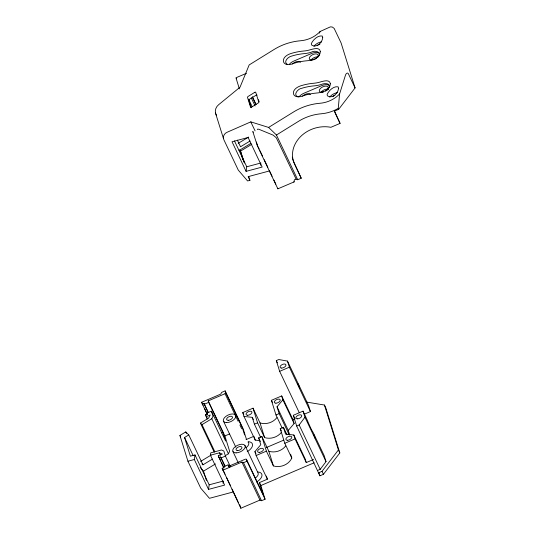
<?xml version="1.0" encoding="UTF-8"?>
<svg xmlns="http://www.w3.org/2000/svg" width="535" height="535" viewBox="0 0 535 535"><rect width="100%" height="100%" fill="white"/><g stroke="black" fill="none" stroke-linecap="round" stroke-linejoin="round"><path stroke-width="0.8" d="M338.695 109.294L355.079 87.907L348.258 73.542C347.255 72.078 345.577 74.271 345.409 75.361L339.585 93.973L338.254 108.364L338.695 109.294L334.275 111.18L340.073 123.384L330.891 127.303A29.866 25.312 -17.3 0 0 300.396 136.766A29.866 25.312 -17.3 0 0 294.564 164.178L301.238 178.229L297.701 179.74L296.116 179.091L276.267 137.742L273.104 135.108L258.833 129.256L257.689 129.109L257.275 129.604M230.364 466.533L225.402 456.081L223.817 450.985L221.503 449.982L210.757 452.851L210.415 455.218L224.606 485.105L208.523 489.391L194.332 459.511L194.994 454.931L190.373 456.168L184.555 437.476L188.775 434.935L202.966 464.815L212.469 459.083M246.087 171.354L232.036 141.768L248.12 137.482L262.163 167.067L246.087 171.354L246.749 166.78L234.457 140.892M208.523 489.391L209.185 484.817L194.994 454.931M260.572 165.215L260.786 163.737M223.008 483.252L223.329 481.039M329.165 87.566C330.877 82.624 323.862 83.226 321.114 84.51A28.422 24.088 -17.3 0 1 314.078 85.874A49.133 41.643 -17.3 0 0 301.653 88.315C297.801 88.603 292.404 95.645 298.416 96.835M319.435 33.123L320.144 31.471L330.329 26.884L332.282 27.011L334.174 28.422L341.109 42.987L355.079 87.907M206.142 416.718L210.201 414.979L208.596 418.156L200.418 423.085L201.983 424.643L211.78 418.731L213.004 416.217L211.432 411.161L207.012 413.047L207.306 414.01L205.534 414.759L207.205 418.952M225.703 455.432L228.425 453.794L229.649 451.279L224.881 435.945L208.229 400.889L225.028 393.713L225.763 392.844L225.155 390.891L221.617 392.402L220.761 394.094L201.648 402.26L207.219 414.665M318.185 56.977C322.491 51.942 314.747 49.842 311.089 52.283A28.422 24.088 -17.3 0 1 304.054 53.647A49.133 41.643 -17.3 0 0 291.628 56.088C288.412 56.67 282.962 61.692 287.188 64.3M328.771 88.369L327.387 90.107M296.664 426.027L299.139 424.971L304.943 417.233L303.044 411.134L293.32 415.287L296.664 426.027L319.897 475.809L323.434 474.298L339.819 452.918L325.848 407.991L324.444 405.035L306.635 402.093M317.736 470.405L320.211 469.349L326.016 461.618L324.116 455.512L312.968 432.146A10.018 0.635 66.9 0 1 307.384 420.396L303.044 411.134M318.492 472.853L322.03 471.342L338.414 449.955L324.444 405.035M241.68 428.769L242.409 427.906L225.763 392.844M288.994 434.32L279.163 413.608L277.036 406.774L282.895 399.846L281.677 395.94L271.419 400.32L275.98 414.966L282.286 428.254M259.421 482.597L260.826 485.553L265.079 499.229L261.541 500.733L259.957 500.085L240.844 508.25L222.185 468.279L223.951 467.523L223.71 466.747L228.137 464.868L228.585 466.319L245.384 459.144L246.421 459.251L263.066 494.313L259.421 482.597L267.38 479.193L256.145 455.526L254.927 451.62L260.786 444.692L258.659 437.857L261.842 436.5L268.851 451.259L273.405 465.911A13.87 11.757 -17.3 0 0 291.796 458.054L290.599 454.195M289.689 435.002L288.271 430.441L294.13 423.513L292.919 419.607L281.677 395.94M248.695 176.41L249.912 180.335L247.598 180.957L238.282 170.11L223.837 139.688C222.379 136.779 224.319 133.342 227.174 132.232L250.808 121.866L268.61 127.43L293.528 111.989A51.059 43.275 -17.3 0 1 320.004 103.262A26.496 22.457 -17.3 0 0 339.585 93.973M268.61 127.43L276.461 135.007L298.744 121.191A43.355 36.741 -17.3 0 1 321.227 113.781A34.2 28.984 -17.3 0 0 338.254 108.364M238.202 143.353L248.681 137.034M250.032 141.046L240.523 146.777L237.366 140.123M238.998 150.556L250.962 143.34M243.86 162.031L240.476 151.137L251.818 144.303M233.434 491.912L209.452 498.312L200.719 488.141L187.932 461.223L179.921 435.443L185.752 431.926L188.775 434.935M200.638 461.391L211.118 455.071M206.423 480.457L203.521 471.141L215.505 463.919M252.794 131.443L257.368 145.834L277.872 188.835L294.33 181.8L294.223 179.9L296.116 179.091M239.379 88.884L235.968 77.782L246.541 73.255M299.292 412.712L279.651 371.343L276.307 360.597L278.782 359.54L287.476 361.085L308.548 405.463L310.447 411.562L304.462 414.123M202.257 404.213L204.022 403.457L208.275 412.411M279.651 371.343L289.375 367.184L287.476 361.085M208.175 412.472L204.276 404.259L208.697 402.373L208.229 400.889M259.375 440.572L255.228 440.131L243.993 416.464L242.776 412.559L253.028 408.178L260.043 422.938L264.598 437.59A13.87 11.757 -17.3 0 0 281.477 432.26M221.403 432.862L222.874 432.233L208.697 402.373M224.881 435.945L229.462 433.992M260.726 437.496L254.406 424.181L257.589 422.824L253.028 408.178M275.98 414.966L279.163 413.608M246.053 439.623L254.011 436.226M292.919 419.607L295.086 418.678M291.796 458.054L284.787 443.288L280.233 428.642L283.416 427.284L286.927 434.681M223.864 468.178L218.293 455.78L222.353 454.048L219.383 452.824L210.415 455.218M218.902 457.733L220.674 456.977L224.921 465.931M224.881 466.186L220.982 457.967L225.402 456.081M266.397 447.534L283.65 440.165M256.145 455.526L266.397 451.145L261.842 436.5M284.787 443.288L295.046 438.907L293.829 435.002L285.543 434.119L283.416 427.284M222.794 470.232L241.907 462.066L243.492 462.715L261.541 500.733M243.492 462.715L247.03 461.203L246.421 459.251M295.046 438.907L306.281 462.574L313.517 459.485M260.826 485.553L314.125 462.788M246.749 166.78L260.893 163.001M269.62 170.912L248.16 176.637L249.912 180.335M187.932 461.223L194.332 459.511M209.185 484.817L222.54 481.246M293.548 181.933L294.003 181.947M243.993 416.464L252.279 417.347L253.329 419.567M201.956 463.812L202.966 464.815M239.352 149.914L240.476 151.137M200.15 467.463L203.521 471.141M236.343 78.25L236.597 78.732M252.988 131.77L253.242 132.252M238.403 502.405L238.128 501.857M275.839 184.127L273.9 180.048M334.569 111.126L340.073 123.384M276.461 135.007L297.701 179.74M252.42 96.808L255.998 104.338M252.359 97.183L255.87 104.579M251.229 97.838L255.095 105.977M248.608 99.156L252.159 106.625M250.808 121.866L255.081 130.861M258.492 147.593L259.207 149.105M259.923 150.616L262.431 155.899M264.223 159.671L267.808 167.221M269.6 170.993L272.108 176.276M240.315 150.643L244.542 163.068M216.528 115.399C214.167 111.962 215.451 107.194 218.621 104.733L240.021 87.198L249.17 64.929L274.08 49.487A51.059 43.275 -17.3 0 1 300.563 40.76A26.496 22.457 -17.3 0 0 320.144 31.471M338.414 449.955L339.819 452.918M289.375 367.184L310.447 411.562M304.943 417.233L326.016 461.618M276.307 360.597L277.377 362.857M322.03 471.342L323.434 474.298M299.139 424.971L320.211 469.349M293.32 415.287L294.665 418.116M282.895 399.846L294.13 423.513M293.829 435.002L305.07 458.669L306.281 462.574M277.036 406.774L288.271 430.441M271.419 400.32L272.475 402.534M280.233 428.642L281.283 430.856M257.589 422.824L264.598 437.59M266.397 451.145L273.405 465.911M258.659 437.857L260.411 441.556M242.776 412.559L243.826 414.779M254.927 451.62L255.977 453.84M225.155 390.891L243.211 428.909L246.515 439.543M225.028 393.713L238.135 421.312M239.907 425.044L241.325 428.027M244.997 445.515L257.99 472.88A6.741 3.551 -25.4 0 1 255.79 477.715M247.03 461.203L265.079 499.229M223.543 421.312L235.841 447.2M241.907 462.066L259.957 500.085M232.966 451.587L238.229 462.681M211.432 411.161L225.609 441.021L222.874 432.233M211.78 418.731L228.425 453.794M201.648 402.26L203.066 405.242M204.831 408.974L207.312 414.19M205.534 414.759L207.306 418.49M228.137 464.868L229.201 467.108M219.383 452.824L220.44 455.064M218.293 455.78L220.774 460.996M221.483 462.487L223.958 467.704M201.983 424.643L214.749 451.533M222.185 468.279L225.021 474.251M226.793 477.982L230.331 485.439M232.103 489.171L237.774 501.114M200.418 423.085L214.254 452.222M185.752 431.926L186.461 433.424M184.555 437.476L193.082 455.425M179.921 435.443L180.629 436.941M257.97 146.49L258.131 146.837M257.629 145.707L257.208 144.637M204.022 403.457L204.276 404.259M220.674 456.977L220.982 457.967M215.491 113.032L223.396 138.311M301.238 178.229L293.956 162.225A29.866 25.312 -17.3 0 1 292.291 157.17M258.485 99.684L259.187 101.938M251.183 107.736L248.849 100.226A0.97 0.495 -36.7 0 1 249.524 99.236L256.111 95.197A0.97 0.495 -36.7 0 1 257.088 95.176M256.399 142.042L257.128 144.383M240.101 150.736L242.783 159.37M318.954 472.773L319.897 475.809M252.279 417.347L254.406 424.181M254.259 437.008L255.228 440.131M266.41 476.07L267.38 479.193M242.409 427.906L244.595 434.935M239.747 504.732L240.844 508.25M277.799 188.26L277.926 188.815M317.242 45.742A3.37 1.779 -25.4 0 1 319.917 44.171M333.037 96.527A3.37 1.779 -25.4 0 1 334.957 95.223M329.794 97.163A6.741 3.551 -25.4 0 1 337.424 92.675M313.991 46.384A6.741 3.551 -25.4 0 1 321.629 41.89M321.1 92.328A4.815 2.541 -25.4 0 1 328.376 89.218M311.076 60.101A4.815 2.541 -25.4 0 1 317.509 56.857M299.6 96.213A7.704 4.059 -25.4 0 1 303.987 93.23L321.669 85.674A7.704 4.059 -25.4 0 1 329.761 86.108M289.575 63.986A7.704 4.059 -25.4 0 1 293.962 61.003L311.644 53.447A7.704 4.059 -25.4 0 1 319.736 53.881M323.448 92.027A4.815 2.541 -25.4 0 1 319.448 89.86A4.815 2.541 -25.4 0 1 325.815 86.115A4.815 2.541 -25.4 0 1 327.266 89.78M326.497 90.489A4.815 2.541 -25.4 0 1 325.561 91.124M302.583 96.18A4.815 2.541 -25.4 0 1 306.943 93.806A4.815 2.541 -25.4 0 1 310.38 94.588M313.423 59.8A4.815 2.541 -25.4 0 1 309.424 57.633A4.815 2.541 -25.4 0 1 315.79 53.888A4.815 2.541 -25.4 0 1 317.242 57.553M316.466 58.261A4.815 2.541 -25.4 0 1 314.5 59.418M292.558 63.953A4.815 2.541 -25.4 0 1 296.918 61.578A4.815 2.541 -25.4 0 1 300.356 62.361M248.334 441.703A9.637 5.076 -25.4 0 1 252.56 445.361A9.637 5.076 -25.4 0 1 247.203 451.701M276.916 417.608A13.87 11.757 -17.3 0 1 260.043 422.938M285.73 445.929A13.87 11.757 -17.3 0 1 268.851 451.259M247.966 441.957A6.741 3.551 -25.4 0 1 246.374 447.441M257.756 471.977A9.637 5.076 -25.4 0 1 261.976 475.635A9.637 5.076 -25.4 0 1 256.619 481.975M322.725 37.43C322.518 42.332 316.84 48.023 311.952 45.274A6.741 3.564 -23.9 0 1 311.377 43.469C313.129 39.724 317.937 35.103 322.291 36.039L322.725 37.43M338.521 88.208C338.314 93.11 332.636 98.801 327.748 96.059A6.741 3.564 -24.4 0 1 327.193 94.247C328.911 90.495 333.746 85.888 338.093 86.817L338.521 88.208M320.378 51.547C320.151 55.399 316.84 58.382 313.349 59.512A26.496 22.45 -17.3 0 1 306.789 60.783A51.059 43.275 -17.3 0 0 293.869 63.317C282.179 68.38 278.936 57.352 290.833 53.553A51.059 43.275 -17.3 0 1 303.753 51.019A26.496 22.45 -17.3 0 0 310.307 49.748C313.43 48.912 319.636 46.786 320.378 51.547M330.403 83.774C330.175 87.626 326.865 90.609 323.374 91.739A26.496 22.45 -17.3 0 1 316.814 93.01A51.059 43.275 -17.3 0 0 303.893 95.544C292.204 100.607 288.96 89.579 300.857 85.781A51.059 43.275 -17.3 0 1 313.777 83.246A26.496 22.45 -17.3 0 0 320.331 81.975C323.454 81.139 329.66 79.013 330.403 83.774M298.022 384.01L299.674 387.908L298.022 384.01M313.818 434.788L315.469 438.687L313.818 434.788M254.754 92.334L248.18 96.407A0.97 0.495 -37.1 0 0 247.504 97.41L250.547 107.174A0.97 0.495 -37.1 0 0 251.524 107.154L258.097 103.081A0.97 0.495 -37.1 0 0 258.766 102.078L255.73 92.314A0.97 0.495 -37.1 0 0 254.754 92.341M236.109 452.871A6.741 3.551 -25.4 0 0 245.251 446.337A6.741 3.551 -25.4 0 0 235.574 446.444A6.741 3.551 -25.4 0 0 236.109 452.871M297.453 418.851A3.177 1.679 -25.4 0 0 301.76 415.775A3.177 1.679 -25.4 0 0 297.199 415.822A3.177 1.679 -25.4 0 0 297.453 418.851M275.933 403.169A3.177 1.679 -25.4 0 0 280.24 400.093A3.177 1.679 -25.4 0 0 275.679 400.14A3.177 1.679 -25.4 0 0 275.933 403.169M226.693 422.596A6.741 3.551 -25.4 0 0 235.835 416.063A6.741 3.551 -25.4 0 0 226.158 416.17A6.741 3.551 -25.4 0 0 226.693 422.596M287.476 440.285A3.177 1.679 -25.4 0 0 291.782 437.202A3.177 1.679 -25.4 0 0 287.221 437.249A3.177 1.679 -25.4 0 0 287.476 440.285M259.181 452.369A3.177 1.679 -25.4 0 0 263.494 449.286A3.177 1.679 -25.4 0 0 258.933 449.34A3.177 1.679 -25.4 0 0 259.181 452.369M247.638 415.26A3.177 1.679 -25.4 0 0 251.952 412.177A3.177 1.679 -25.4 0 0 247.384 412.224A3.177 1.679 -25.4 0 0 247.638 415.26M281.657 368.073A3.177 1.679 -25.4 0 0 285.964 364.99A3.177 1.679 -25.4 0 0 281.403 365.044A3.177 1.679 -25.4 0 0 281.657 368.073M237.627 450.584A3.177 1.679 -25.4 0 0 241.934 447.507A3.177 1.679 -25.4 0 0 237.373 447.554A3.177 1.679 -25.4 0 0 237.627 450.584M228.211 420.309A3.177 1.679 -25.4 0 0 232.518 417.233A3.177 1.679 -25.4 0 0 227.957 417.28A3.177 1.679 -25.4 0 0 228.211 420.309"/></g></svg>
